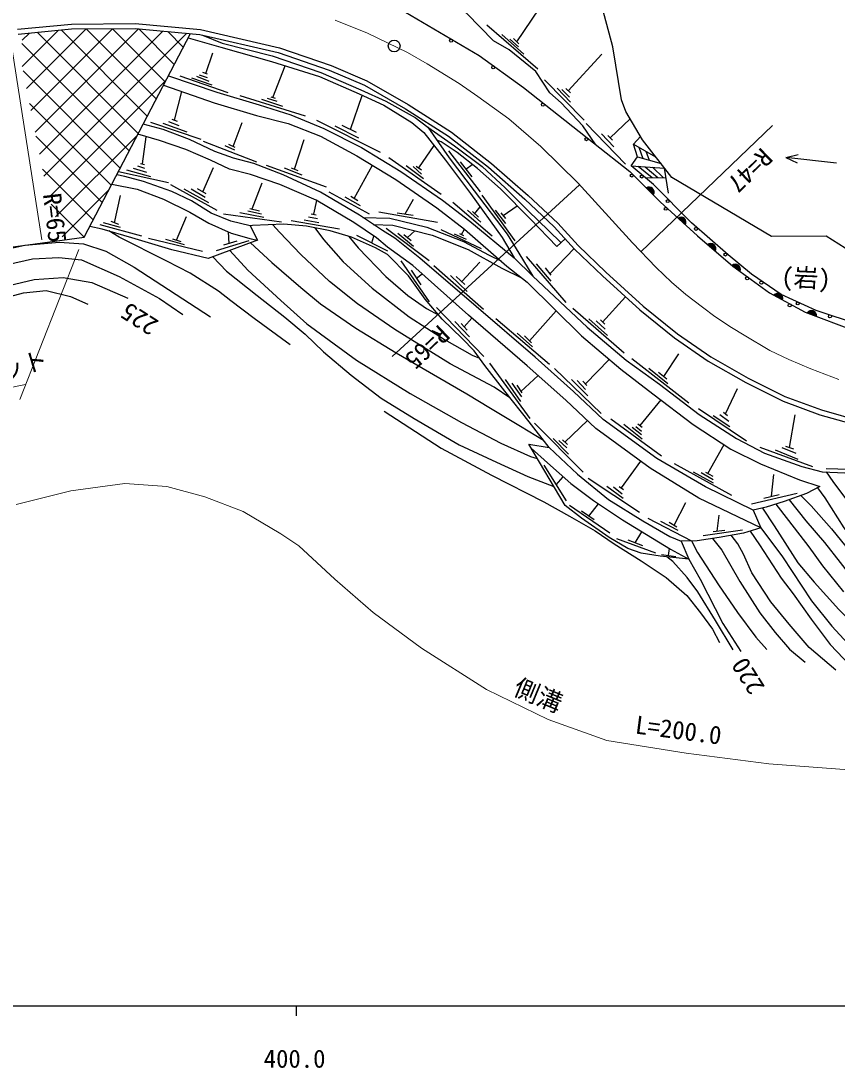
# Model space of a CAD drawing. Units: millimetres, scale not verified. Extents: x -31365771 to 680000, y -195175903 to 380000.
# Drawn here: x 440222 to 522596, y 198715 to 304407 of the extents above; entities that cross this region are included whole.
import ezdxf
from ezdxf.enums import TextEntityAlignment as Align

# ---------------------------------------------------------------- set-up
doc = ezdxf.new("R2010")
doc.units = ezdxf.units.MM
doc.header["$LTSCALE"] = 1000
doc.linetypes.add('CHAIN', pattern=[18.5, 12, -1.5, 3.5, -1.5])
for name, color, linetype, lineweight in [('M-BGD', 7, 'Continuous', 25), ('M-BMK', 2, 'CHAIN', 13), ('M-BMK-SRVR', 3, 'Continuous', 25), ('M-STR-HTXT', 7, 'Continuous', 13), ('M-TTL-BAND', 7, 'Continuous', 25)]:
    doc.layers.add(name, color=color, linetype=linetype, lineweight=lineweight)
doc.styles.add('ＭＳ ゴシック', font='')
doc.styles.get('ＭＳ ゴシック').set_extended_font_data('MS Gothic')

msp = doc.modelspace()

# ---------------------------------------------------------------- hatches: boundary and pattern name
at = {"layer": 'M-BGD'}
for points in [[(504048, 286853, 0.82183), (503345, 287552)], [(507278, 283824, 0.82183), (506550, 284496)], [(510290, 281176, 0.82183), (509535, 281818)], [(512801, 279133, 0.82183), (511998, 279714)], [(517100, 276258, 0.82183), (516230, 276732)], [(520513, 274588, 0.82183), (519585, 274936)]]:
    msp.add_hatch(color=256, dxfattribs=at).paths.add_polyline_path(points)

# ---------------------------------------------------------------- linework, layer by layer
for p, q in [((490271, 302303), (494316, 308313)), ((444007, 303469), (440346, 299809)), ((446795, 303606), (440784, 297595)), ((449462, 303621), (441222, 295381)), ((452094, 303602), (441660, 293168)), ((454527, 303383), (442098, 290954)), ((444271, 303495), (452977, 294789)), ((446811, 303606), (453885, 296532)), ((449448, 303621), (454794, 298275)), ((452121, 303599), (455702, 300018)), ((455034, 303338), (456611, 301761)), ((487244, 304007), (492388, 299560)), ((441074, 303189), (440346, 302460)), ((441851, 303263), (452068, 293045)), ((456960, 303165), (442536, 288740)), ((488760, 303027), (490985, 301062)), ((489566, 302563), (490437, 301777)), ((489953, 302641), (490469, 302093)), ((440318, 302144), (451160, 291302)), ((458900, 299115), (459587, 301177)), ((495461, 297362), (498865, 301055)), ((440431, 299379), (450251, 289559)), ((458536, 299234), (459022, 299075)), ((465653, 296672), (466889, 299886)), ((454872, 298425), (443056, 286609)), ((456265, 298867), (461104, 297172)), ((457425, 298659), (459478, 297946)), ((457941, 298838), (459190, 298342)), ((458218, 298966), (459022, 298689)), ((493080, 298476), (497059, 294407)), ((455705, 294379), (456467, 297285)), ((494342, 297629), (495696, 296202)), ((494830, 297500), (495603, 296727)), ((495226, 297583), (495696, 297141)), ((441085, 296074), (449343, 287816)), ((462319, 296893), (468896, 294825)), ((464495, 296499), (466614, 295810)), ((465086, 296622), (466055, 296302)), ((465431, 296745), (465875, 296598)), ((473496, 293439), (474674, 296898)), ((453310, 294189), (458375, 292468)), ((454539, 294086), (456974, 293225)), ((455125, 294258), (456147, 293868)), ((455435, 294476), (455974, 294281)), ((461628, 291747), (462567, 294147)), ((470059, 294392), (476470, 291148)), ((471891, 293830), (474301, 292609)), ((472598, 293878), (474044, 293171)), ((497268, 294039), (501237, 289967)), ((499696, 292608), (501708, 294531)), ((441739, 292768), (448434, 286073)), ((451986, 292887), (443717, 284618)), ((498834, 293005), (500078, 291690)), ((499451, 292848), (499942, 292368)), ((452482, 289977), (452875, 292720)), ((458619, 292280), (463983, 290179)), ((460813, 291832), (461778, 291396)), ((461181, 291959), (461812, 291660)), ((467836, 289453), (468798, 292444)), ((480395, 289571), (481917, 291841)), ((502062, 291959), (504279, 290703)), ((483364, 291293), (486583, 287145)), ((502443, 290693), (504827, 290004)), ((502604, 291652), (503001, 290532)), ((503293, 291262), (503635, 290348)), ((517432, 290625), (518656, 290910)), ((451992, 289790), (452707, 289559)), ((452278, 290032), (452685, 289922)), ((458571, 287168), (459660, 289601)), ((464981, 289835), (471037, 287676)), ((473869, 286501), (475694, 289835)), ((477342, 290614), (482628, 286920)), ((479113, 289814), (480861, 288491)), ((479796, 289700), (480664, 288945)), ((480127, 289752), (480664, 289390)), ((484547, 290186), (485737, 288688)), ((485142, 289437), (485774, 289930)), ((501817, 289783), (505177, 289557)), ((502524, 289735), (503939, 288601)), ((503238, 289687), (504499, 288594)), ((503982, 289637), (505073, 288587)), ((522548, 290057), (517432, 290625)), ((517432, 290625), (518564, 290078)), ((442393, 289462), (447526, 284330)), ((450074, 289219), (455119, 288084)), ((450890, 289383), (453313, 288722)), ((451562, 289548), (452906, 289151)), ((466799, 289591), (468569, 288861)), ((467492, 289591), (468180, 289315)), ((503220, 288609), (505337, 288584)), ((505591, 287035), (505177, 289557)), ((455331, 287906), (459990, 285308)), ((458008, 287510), (458878, 286982)), ((463547, 285430), (464565, 288058)), ((449099, 287348), (444378, 282627)), ((449677, 284043), (450257, 286771)), ((456664, 287466), (459153, 286090)), ((457413, 287466), (458812, 286629)), ((471292, 287156), (475358, 284950)), ((472929, 286670), (474450, 285773)), ((473510, 286723), (474228, 286280)), ((486732, 286828), (490085, 282207)), ((443285, 285919), (446617, 282587)), ((463331, 285482), (464289, 285251)), ((469778, 284893), (470099, 286278)), ((478992, 284924), (479838, 286412)), ((483813, 286112), (487785, 282701)), ((486020, 284956), (486571, 285653)), ((488892, 284759), (490313, 285750)), ((455934, 282290), (456948, 284658)), ((460677, 284943), (466514, 284117)), ((462307, 285086), (464741, 284613)), ((463122, 285251), (464488, 284943)), ((468798, 284337), (470296, 284062)), ((469261, 284634), (470164, 284469)), ((469525, 284942), (470031, 284843)), ((476359, 285129), (482257, 284088)), ((478182, 285055), (479801, 284794)), ((485310, 285292), (486639, 284081)), ((485796, 285169), (486388, 284605)), ((488100, 285316), (489116, 283973)), ((488644, 285050), (489141, 284469)), ((448169, 283850), (452397, 282717)), ((448517, 284056), (450232, 283593)), ((449278, 284183), (450076, 283903)), ((467509, 284249), (472377, 283434)), ((477094, 283492), (481415, 280238)), ((482590, 283351), (486662, 281424)), ((484686, 282849), (484979, 283392)), ((453100, 282473), (458548, 281181)), ((454825, 282372), (456702, 281833)), ((455506, 282419), (456362, 282161)), ((459957, 281247), (463252, 282243)), ((461223, 281950), (461185, 283120)), ((474077, 282793), (477216, 281197)), ((475647, 281995), (475841, 282685)), ((478256, 282984), (479842, 281665)), ((478873, 282851), (479600, 282234)), ((479237, 282542), (479989, 283232)), ((483955, 282932), (485153, 282382)), ((484482, 282956), (484889, 282741)), ((460707, 281798), (462056, 282196)), ((493607, 278877), (496055, 281426)), ((478574, 280180), (481416, 276061)), ((491202, 280614), (495214, 275993)), ((479615, 279264), (480600, 277769)), ((481890, 279725), (486925, 275309)), ((484718, 278099), (486526, 280051)), ((492230, 279881), (493710, 278145)), ((493135, 279477), (493722, 278731)), ((480149, 278453), (480717, 278888)), ((483585, 278709), (485267, 277100)), ((484166, 278612), (485025, 277813)), ((498931, 274018), (501246, 276550)), ((482170, 275499), (486928, 270549)), ((491558, 272132), (494238, 275141)), ((495940, 275400), (501102, 270913)), ((484015, 274085), (485486, 272518)), ((484667, 273863), (485250, 273211)), ((484958, 273537), (485716, 274418)), ((488145, 274388), (493570, 269778)), ((497555, 274348), (499439, 272673)), ((498289, 274140), (499182, 273309)), ((498717, 274226), (499145, 273810)), ((490315, 272904), (491845, 271521)), ((491046, 272631), (491766, 271928)), ((505124, 268524), (506635, 270811)), ((487528, 269878), (491593, 264263)), ((497194, 267784), (499608, 270245)), ((501889, 270334), (507626, 265848)), ((490668, 267017), (492411, 268627)), ((494091, 269321), (498788, 264787)), ((503601, 269344), (505510, 267816)), ((504580, 268965), (505424, 268281)), ((489088, 268200), (490641, 265996)), ((489766, 267852), (490758, 266460)), ((490266, 267629), (490775, 266853)), ((495805, 268223), (497439, 266572)), ((496368, 268107), (497207, 267215)), ((496930, 268054), (497350, 267625)), ((511345, 264756), (512551, 267291)), ((502710, 263565), (504826, 266152)), ((499764, 264261), (504886, 260526)), ((508612, 265277), (513447, 262025)), ((510105, 264582), (511771, 263472)), ((510750, 264691), (511662, 264017)), ((511146, 264929), (511543, 264582)), ((517791, 261351), (518355, 264657)), ((492047, 263792), (496974, 258850)), ((495133, 261889), (497397, 264072)), ((501062, 263720), (502913, 262241)), ((501910, 263418), (502853, 262674)), ((502290, 263469), (502870, 262985)), ((502489, 263738), (502931, 263392)), ((493933, 262259), (495485, 260690)), ((494889, 262124), (495377, 261655)), ((494510, 262069), (495322, 261321)), ((509559, 258715), (511195, 261643)), ((514816, 261390), (520131, 259449)), ((516350, 261101), (518648, 260189)), ((517016, 261337), (518447, 260782)), ((517399, 261492), (518183, 261210)), ((493015, 259559), (495268, 255985)), ((500824, 257266), (502790, 259975)), ((506159, 259731), (511933, 256546)), ((521504, 259229), (526541, 259095)), ((494253, 257596), (494954, 258397)), ((497469, 258241), (502661, 254824)), ((508085, 258885), (510101, 257775)), ((508885, 258817), (510101, 258107)), ((509316, 258847), (510055, 258447)), ((515986, 256423), (516229, 258633)), ((499344, 257463), (500990, 256227)), ((500020, 257374), (500900, 256686)), ((500594, 257425), (501053, 257106)), ((506153, 253497), (507320, 255790)), ((513966, 255675), (518562, 256731)), ((515208, 256232), (516763, 256615)), ((495600, 255516), (499650, 252734)), ((496791, 254946), (498065, 254091)), ((497552, 254436), (498521, 255674)), ((503481, 254234), (507898, 251922)), ((504782, 253903), (506517, 253010)), ((505637, 253813), (506428, 253329)), ((510500, 252913), (510705, 254527)), ((502215, 251743), (502890, 252855)), ((509097, 252474), (513039, 253048)), ((510105, 252857), (511266, 253022)), ((500349, 252153), (504256, 250712)), ((501464, 252036), (502965, 251449)), ((504877, 250561), (506311, 250360)), ((505594, 250460), (505690, 251155))]:
    msp.add_line(p, q, dxfattribs=at)
for points in [[(498237, 291913), (496949, 293817), (494742, 296145), (493596, 297152), (492201, 299307), (489505, 301500), (487925, 302392), (485232, 305158), (484082, 305936), (482576, 306629), (481290, 306951), (479852, 306765), (478777, 306853), (475700, 307699), (470354, 309023), (467656, 309580)], [(554160, 281244), (549917, 280258), (548344, 279951), (542908, 278635), (541711, 279205), (540335, 280184), (539029, 280281), (537394, 279992), (532185, 279105), (527518, 278450), (526625, 278897), (523400, 281484), (521510, 282675), (515993, 282637), (505923, 288604), (502951, 292400), (501273, 295276), (500847, 296436), (499956, 301800), (498879, 305814)], [(479040, 305289), (486464, 300931), (490947, 297701), (498005, 292096), (501684, 289202), (504752, 286154), (508493, 282702), (512086, 279650), (515791, 276971), (519387, 275011), (524393, 273132)], [(439868, 303575), (445316, 304097), (451758, 304134), (458349, 303542), (466308, 301692), (471527, 299898), (475137, 298372), (479302, 295964), (483670, 293193), (487724, 290024), (491423, 286797), (494405, 283990), (496456, 281735), (499249, 279053), (503011, 275613), (506501, 272814), (509859, 270504), (513608, 268363), (517341, 266498), (521016, 265141), (525226, 263949)], [(439927, 303079), (445341, 303597), (451737, 303634), (458270, 303047), (466170, 301211), (471348, 299431), (474913, 297924), (479043, 295536), (483382, 292784), (487406, 289639), (491087, 286426), (494048, 283639), (496097, 281386), (498907, 278688), (502686, 275233), (506203, 272412), (509593, 270080), (513372, 267922), (517142, 266038), (520861, 264665), (525102, 263464)], [(414131, 296769), (418614, 287133), (428513, 280115), (446615, 282582), (457325, 303132)], [(457103, 302705), (460384, 301745), (465528, 300315), (470346, 298798), (474358, 297041), (476856, 295907), (479688, 294153), (480888, 293158), (483084, 290348), (485614, 286988), (488794, 282551), (489999, 280507)], [(458561, 302979), (460522, 302161), (465590, 300894), (470505, 299206), (474536, 297441), (477053, 296297), (480011, 294648), (481287, 293684), (483437, 290604), (485962, 287252), (489297, 282884), (490478, 280983), (491899, 278642)], [(455104, 298870), (459978, 297234), (464257, 295928), (467474, 294940), (470807, 293551), (474598, 291635), (478575, 289210), (482786, 286303), (485543, 284209), (489999, 280507), (491899, 278642), (497388, 273487), (501317, 270181), (504690, 267741), (508690, 264696), (512432, 262271), (515282, 260795), (519047, 259423), (521086, 258909), (524941, 258725)], [(454612, 297925), (459736, 296158), (463984, 294847), (467189, 294071), (470449, 292774), (474117, 290780), (478061, 288417), (482214, 285530), (484979, 283392), (489281, 279658), (491307, 278025), (496793, 272626), (500765, 269265), (504017, 266772), (508060, 263675), (511886, 261195), (514880, 259708), (518810, 258098), (520868, 257409)], [(514141, 255011), (509313, 257366), (504405, 260256), (498984, 264190), (496002, 267009), (492128, 270453), (486158, 275588), (480469, 280470), (477959, 282473), (476700, 283257), (474404, 284799), (470469, 287132), (466691, 288862), (463729, 290023), (461688, 290546), (459802, 291232), (457250, 292440), (454565, 293449), (452562, 293993)], [(514916, 253241), (508633, 256238), (503748, 259280), (498231, 263283), (495207, 266142), (491323, 269595), (485382, 274705), (479789, 279720), (477206, 281567), (476096, 282511), (473825, 284065), (470008, 286332), (466340, 287882), (463391, 288896), (461282, 289437), (459368, 290362), (456856, 291441), (454212, 292327), (452029, 292969)], [(481287, 293684), (483985, 291800), (486762, 289718), (489091, 287549), (491416, 285252), (493486, 283250), (494734, 282026)], [(495169, 282407), (494299, 281646), (491659, 284386), (488640, 287445), (486294, 289516), (484254, 291139), (482644, 292208), (482203, 292372)], [(528563, 272174), (528492, 272873), (524845, 273720), (520503, 275196), (516971, 276799), (513953, 278843), (511598, 280789), (507888, 284017), (504078, 287892), (501817, 289783), (502443, 290693), (502062, 291959), (502757, 292732)], [(463351, 283722), (461411, 284211), (459436, 284996), (457421, 286241), (455442, 287181), (452596, 288200), (450701, 288692), (449890, 288866)], [(449394, 287915), (451958, 287419), (454605, 286423), (457267, 285116), (459182, 284012), (461454, 283000), (463469, 282403), (464110, 282277)], [(474741, 284572), (477457, 284515), (481197, 283585), (484881, 282153), (487486, 280759), (488716, 280148)], [(520868, 257409), (519517, 256707), (517267, 255904), (515437, 255339), (514141, 255011), (514916, 253241), (513143, 252716), (510689, 252268), (508473, 251938), (506861, 251893), (507621, 250075), (504740, 250383), (502809, 250695), (501471, 251145), (499590, 252252), (496810, 254227), (495147, 255485), (491474, 261690), (493551, 261344), (491525, 263926), (489069, 267030), (487058, 269623), (485968, 271094), (484747, 272370), (482729, 274318), (481031, 276313), (479325, 278672), (477229, 280838), (476012, 281494), (473589, 282575), (471416, 283218), (469029, 283689), (466747, 283883), (463603, 283746), (463351, 283722), (464110, 282277), (459131, 280434), (455453, 281313), (451402, 282527), (448417, 283401), (447167, 283642)], [(489584, 266380), (487994, 267445), (483559, 269796), (477948, 273259), (474195, 275842), (471363, 278107), (468488, 280828), (466325, 283079), (465656, 283835)], [(469871, 283523), (470766, 282346), (472736, 280106), (475675, 277430), (479420, 274551), (482972, 272267), (485756, 270655), (486513, 270359)], [(475778, 283876), (477754, 283809), (481718, 282786), (485365, 281354), (488770, 279457), (490733, 278488)], [(467397, 271706), (463766, 274374), (461412, 276147), (460152, 277124), (457301, 278964), (454963, 280173), (450136, 282578), (449083, 283206)], [(473326, 282653), (474258, 281508), (477056, 278628), (479267, 276699), (481166, 275376), (482406, 274697)], [(425580, 272739), (429151, 276308), (431397, 278169), (433821, 279656), (436265, 280652), (438332, 281285), (440619, 281765), (444129, 282066), (446520, 281921), (448801, 281174), (451643, 279545), (459348, 274538)], [(461307, 281239), (463123, 279236), (466462, 276200), (469070, 273819), (474085, 270182), (479503, 266811), (484675, 263871), (488664, 261783), (491660, 260454), (492334, 260237)], [(463398, 282014), (465545, 280031), (468482, 277507), (470461, 275865), (474012, 273383), (478087, 270901), (485217, 266759), (487629, 265332), (490649, 263504), (492958, 262099)], [(428216, 272760), (431161, 275557), (433738, 277580), (436278, 278960), (438862, 279838), (441392, 280396), (444053, 280526), (446322, 280303), (450133, 278611), (454201, 276378), (456568, 274792)], [(459593, 280605), (460975, 279161), (464054, 276682), (466857, 274499), (468910, 272798), (470747, 271004), (473543, 268663), (476574, 266346), (479903, 264267), (484452, 261608), (488220, 259860), (491393, 258436), (494013, 257401)], [(429408, 272080), (431541, 273972), (434644, 275996), (438306, 277524), (441560, 278321), (444468, 278515), (447377, 277998), (451018, 276426)], [(433179, 273562), (435797, 275311), (438217, 276348), (440482, 276970), (442763, 277194), (445235, 276590), (446981, 275830)], [(476869, 265020), (482631, 261293), (487706, 258562), (492989, 255883), (495602, 254433), (498183, 252924), (500091, 251634), (502809, 249905), (505331, 248214), (507448, 246421), (508822, 244669), (510027, 243016), (510742, 241685)], [(491720, 261273), (493364, 259788), (495723, 257724), (498012, 256019), (500938, 254039), (505793, 251093), (507621, 250075)], [(493551, 261344), (496386, 258651), (499542, 256115), (502975, 253941), (505714, 252376), (506861, 251893)], [(521502, 258889), (522165, 257919), (523840, 255669), (525808, 253549), (527502, 252437), (529330, 251913), (531723, 251791), (534450, 251958), (536754, 252481), (539282, 252903), (542983, 253729), (545893, 254658), (549566, 256052), (552924, 257682), (555988, 259056), (558171, 259912), (560911, 260574), (563905, 260875), (566691, 260632), (570074, 260042), (571856, 259699)], [(520628, 257284), (521376, 256261), (523294, 253235), (524845, 251276), (526935, 249586), (529653, 248845), (532922, 248788), (536171, 249358), (539896, 250517), (543621, 252011), (547359, 253864), (550479, 255315), (554688, 257128), (558061, 258274), (562199, 259019), (565772, 259139), (569704, 258871), (572582, 258267)], [(518953, 256506), (519973, 255474), (522040, 253129), (524370, 250273), (525766, 248841), (527121, 247699), (528724, 246884), (531156, 246301), (533901, 246341), (535456, 246674), (539067, 248101), (543551, 250096), (548060, 252169), (553463, 254610), (557560, 256453), (560383, 257471), (562949, 258012), (565476, 258168), (567956, 258013), (571269, 257124), (572688, 256537), (573766, 255934)], [(517764, 256081), (519452, 253950), (521325, 251761), (522894, 249757), (524279, 247977), (525568, 246775), (526831, 245878), (529150, 244876), (531521, 244550), (533632, 244628), (536016, 245201), (541014, 246920), (545305, 248871), (549162, 250713), (553938, 253226), (556937, 254850), (559138, 255830), (561641, 256428), (564591, 256631), (568563, 256408), (572378, 255273), (574694, 254105)], [(515059, 255243), (516249, 253432), (518649, 249707), (520275, 247760), (522758, 244997), (524301, 243487), (526569, 241508), (528263, 240531), (530308, 239789), (532510, 239737), (535064, 240180), (537329, 240946), (540662, 242570), (543830, 244426), (549367, 247532), (551330, 248835), (554502, 250738), (557025, 252244), (559743, 253276), (562671, 253815), (566275, 253668), (569109, 252912), (571526, 251919), (574782, 250253)], [(516410, 255639), (517682, 253967), (519739, 251333), (521113, 249413), (523250, 246771)], [(513837, 252921), (514751, 251537), (516965, 248160), (518163, 246568), (519993, 244029), (521886, 241466), (523914, 239356), (525674, 237949)], [(514916, 253241), (517095, 250321), (520011, 245890), (522076, 243317), (524501, 240703), (526730, 238927), (528262, 237987), (530121, 237363), (533057, 237424), (535370, 238048), (538857, 239407), (542202, 241213), (545866, 243626), (549703, 246017), (554957, 249122), (558966, 251248), (561361, 252128), (564564, 252445), (567742, 251859), (570872, 250429), (574301, 248448)], [(507898, 251922), (508524, 250741), (510638, 247480), (512530, 244714), (514405, 242198), (515508, 240953)], [(510013, 252167), (510953, 250974), (512788, 247815), (514792, 244659), (516349, 242667), (517783, 240993), (519368, 239694)], [(522473, 238887), (519775, 241148), (517747, 243510), (515904, 245788), (513977, 248685), (513147, 250585), (512591, 251642), (511916, 252492)], [(512109, 240924), (510329, 243883), (508532, 246774), (507471, 248228), (506034, 249853), (505417, 250311)], [(507621, 250075), (508790, 248060), (511082, 243575), (512879, 240770)]]:
    msp.add_lwpolyline(points, dxfattribs=at)
for centre in [(483642, 302418), (487886, 299723), (492899, 295960), (497300, 292466), (501873, 288802), (502885, 288695), (505304, 285441), (505508, 286224), (508353, 283415), (511324, 280829), (513518, 278430), (514954, 277988), (518629, 275894), (517817, 275698), (521879, 274588)]:
    msp.add_circle(centre, 150, dxfattribs=at)
for centre, start, end in [((503628, 287133), 326.37209, 124.03028), ((506848, 284088), 328.46915, 126.12734), ((509849, 281422), 330.82192, 128.48011), ((512342, 279344), 335.30222, 132.96042), ((516618, 276409), 342.57368, 140.23187), ((520015, 274671), 350.5996, 148.2578)]:
    msp.add_arc(centre, 505, start, end, dxfattribs=at)
at = {"layer": 'M-BMK'}
msp.add_lwpolyline([(471942, 304473), (475185, 303182), (479237, 301233), (481207, 300066), (484456, 298090), (486351, 296790), (489466, 294519), (492702, 291727), (496454, 288017), (501933, 282012), (504344, 279517), (505893, 278052), (507345, 276808), (509006, 275533), (510265, 274566), (511955, 273472), (513227, 272684), (515818, 271158), (517740, 270232), (519939, 269292), (522766, 268225)], dxfattribs=at)
at = {"layer": 'M-BMK-SRVR'}
msp.add_circle((477893, 301879), 600, dxfattribs=at)
at = {"layer": 'M-STR-HTXT'}
for p, q in [((442320, 282328), (438364, 307887)), ((502799, 281116), (516082, 293869)), ((477687, 270550), (496597, 287860)), ((440108, 266201), (446055, 281332))]:
    msp.add_line(p, q, dxfattribs=at)
for points in [[(428631, 263982), (433026, 265783), (436839, 266947), (440697, 267699)], [(439751, 255606), (445265, 256964), (450699, 257710), (454955, 257419), (458784, 256377), (462653, 254890), (466469, 252632), (468266, 251428), (471920, 248074), (475784, 244686), (480649, 241085), (487199, 236924), (493450, 233913), (499349, 231765), (507374, 230491), (515720, 229427), (527828, 228529), (532698, 228426), (541265, 228760), (545973, 229213), (555960, 231181), (565119, 233714), (573473, 236666), (579001, 239348)]]:
    msp.add_lwpolyline(points, dxfattribs=at)
at = {"layer": 'M-TTL-BAND'}
for p, q in [((40000, 205000), (579000, 205000)), ((468000, 205000), (468000, 204000))]:
    msp.add_line(p, q, dxfattribs=at)

# ---------------------------------------------------------------- texts
at = {"layer": 'M-BGD', "style": 'ＭＳ ゴシック'}
for s, rotation, p in [('(岩)', 357.38, (516904, 277124)), ('225', 147.475, (454531, 274549)), ('220', 122.25, (515826, 237480))]:
    msp.add_text(s, height=1833, rotation=rotation, dxfattribs=at).set_placement(p, align=Align.BOTTOM_LEFT)
at = {"layer": 'M-STR-HTXT', "style": 'ＭＳ ゴシック'}
for s, rotation, p in [('R=47', 223.901, (514603, 292108)), ('R=65', 276.882, (441895, 286850)), ('R=65', 223.415, (482032, 274240)), ('ロックネット', 16.564, (428890, 264683)), ('側溝', 337.552, (489580, 235953)), ('L=200.0', 352.534, (502074, 231947))]:
    msp.add_text(s, height=1833, rotation=rotation, dxfattribs=at).set_placement(p, align=Align.BOTTOM_LEFT)
at = {"layer": 'M-TTL-BAND', "style": 'ＭＳ ゴシック'}
msp.add_text('400.0', height=1833, dxfattribs=at).set_placement((467844, 198195), align=Align.BOTTOM_CENTER)

doc.saveas('drawing.dxf')
